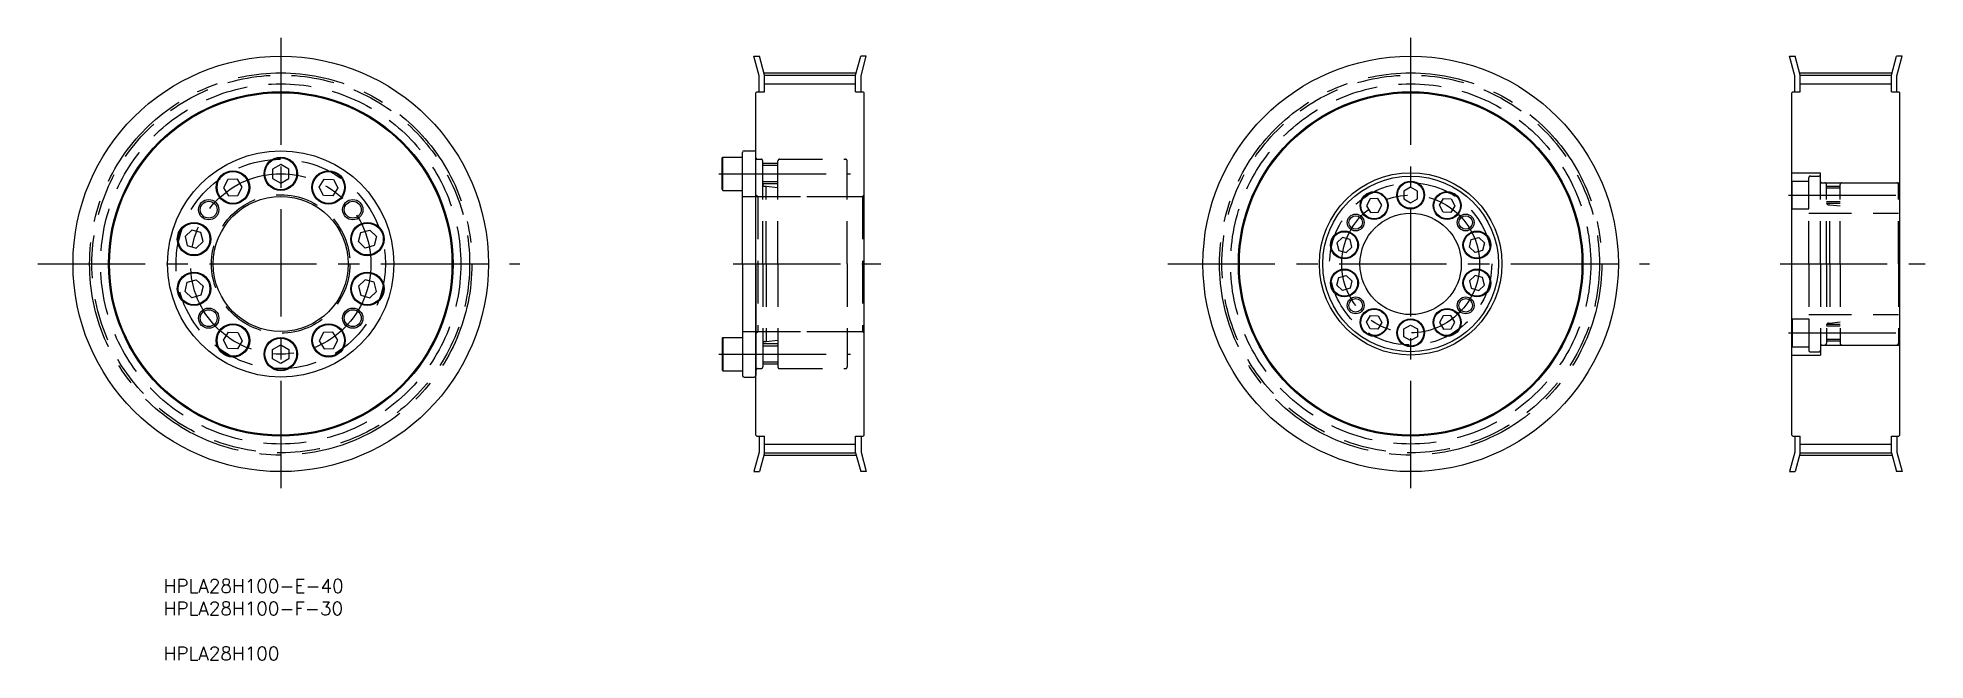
# Model space of a CAD drawing. Extents: x -22 to 537, y -15 to 169.
import ezdxf

# ---------------------------------------------------------------- set-up
doc = ezdxf.new("R2010")
doc.units = 0
doc.linetypes.add('CENTER', pattern=[50.8, 31.75, -6.35, 6.35, -6.35])
doc.linetypes.add('DASHED', pattern=[19.05, 12.7, -6.35])
doc.layers.get('0').update_dxf_attribs({"linetype": 'CONTINUOUS'})
doc.layers.add('CENTER', color=1, linetype='CENTER')
doc.styles.add('MISUMI', font='txt.shx')

# ---------------------------------------------------------------- blocks, each defined once
blk = doc.blocks.new('*U6')
at = {"color": 7, "linetype": 'CONTINUOUS', "style": 'MISUMI'}
for s, p in [('HPLA28H100-E-40', (15.05, 4.8)), ('HPLA28H100-F-30', (15.05, -1.87)), ('HPLA28H100', (15.05, -15.2))]:
    blk.add_text(s, height=4, dxfattribs=at).set_placement(p)

msp = doc.modelspace()

# ---------------------------------------------------------------- linework, layer by layer
at = {"color": 7, "linetype": 'CONTINUOUS'}
for p, q in [((191.33, 157.84), (189.78, 163.64)), ((189.78, 163.64), (191.43, 163.64)), ((192.93, 158.05), (191.43, 163.64)), ((219.93, 158.05), (221.43, 163.64)), ((223.09, 163.64), (221.43, 163.64)), ((221.53, 157.84), (223.09, 163.64)), ((498.01, 157.84), (496.46, 163.64)), ((496.46, 163.64), (498.12, 163.64)), ((499.61, 158.05), (498.12, 163.64)), ((526.61, 158.05), (528.11, 163.64)), ((529.77, 163.64), (528.11, 163.64)), ((528.21, 157.84), (529.77, 163.64)), ((191.33, 153.14), (191.33, 157.84)), ((192.93, 158.05), (219.93, 158.05)), ((192.93, 153.14), (192.93, 158.05)), ((219.93, 153.14), (219.93, 158.05)), ((221.53, 153.14), (221.53, 157.84)), ((498.01, 153.14), (498.01, 157.84)), ((499.61, 158.05), (526.61, 158.05)), ((499.61, 153.14), (499.61, 158.05)), ((526.61, 153.14), (526.61, 158.05)), ((528.21, 153.14), (528.21, 157.84)), ((190.43, 152.84), (190.73, 153.14)), ((190.43, 51.44), (190.43, 152.84)), ((190.73, 153.14), (192.93, 153.14)), ((219.93, 153.14), (222.13, 153.14)), ((222.43, 152.84), (222.13, 153.14)), ((222.43, 51.44), (222.43, 152.84)), ((497.11, 152.84), (497.41, 153.14)), ((497.11, 51.44), (497.11, 152.84)), ((497.41, 153.14), (499.61, 153.14)), ((526.61, 153.14), (528.81, 153.14)), ((529.11, 152.84), (528.81, 153.14)), ((529.11, 51.44), (529.11, 152.84)), ((186.43, 102.14), (186.43, 135.14)), ((186.93, 135.64), (189.93, 135.64)), ((190.43, 102.14), (190.43, 135.14)), ((49.73, 131.62), (47.33, 130.23)), ((47.33, 130.23), (47.33, 127.46)), ((52.13, 130.23), (49.73, 131.62)), ((50.93, 130.92), (50.93, 130.92)), ((51.53, 130.58), (51.53, 130.58)), ((52.13, 127.46), (52.13, 130.23)), ((180.43, 133.55), (180.57, 133.79)), ((180.43, 124.14), (180.43, 133.55)), ((180.57, 133.79), (186.43, 133.79)), ((180.57, 123.89), (180.57, 133.79)), ((186.43, 123.89), (186.43, 133.79)), ((186.43, 125.84), (186.43, 131.84)), ((34.11, 127.14), (32.81, 124.69)), ((32.81, 124.69), (34.28, 122.34)), ((36.88, 127.23), (34.11, 127.14)), ((38.35, 124.88), (36.88, 127.23)), ((37.05, 122.44), (38.35, 124.88)), ((47.33, 127.46), (49.73, 126.07)), ((49.73, 126.07), (52.13, 127.46)), ((61.11, 124.88), (62.58, 127.23)), ((62.41, 122.44), (61.11, 124.88)), ((62.58, 127.23), (65.35, 127.14)), ((66.65, 124.69), (65.18, 122.34)), ((65.35, 127.14), (66.65, 124.69)), ((180.43, 124.14), (180.57, 123.89)), ((180.57, 123.89), (186.43, 123.89)), ((384.26, 124.85), (382.26, 123.7)), ((382.26, 123.7), (382.26, 121.39)), ((386.26, 123.7), (384.26, 124.85)), ((386.26, 121.39), (386.26, 123.7)), ((34.28, 122.34), (37.05, 122.44)), ((65.18, 122.34), (62.41, 122.44)), ((372.23, 121.4), (371.14, 119.36)), ((371.14, 119.36), (372.37, 117.41)), ((374.53, 121.48), (372.23, 121.4)), ((372.37, 117.41), (374.67, 117.49)), ((375.76, 119.53), (374.53, 121.48)), ((374.67, 117.49), (375.76, 119.53)), ((382.26, 121.39), (384.26, 120.24)), ((384.26, 120.24), (386.26, 121.39)), ((392.76, 119.53), (393.99, 121.48)), ((393.85, 117.49), (392.76, 119.53)), ((396.15, 117.41), (393.85, 117.49)), ((393.99, 121.48), (396.29, 121.4)), ((397.38, 119.36), (396.15, 117.41)), ((396.29, 121.4), (397.38, 119.36)), ((23.39, 112.19), (21.4, 110.27)), ((26.06, 111.43), (23.39, 112.19)), ((73.4, 111.43), (76.06, 112.19)), ((76.06, 112.19), (78.06, 110.27)), ((21.4, 110.27), (22.07, 107.58)), ((22.07, 107.58), (24.73, 106.82)), ((24.73, 106.82), (26.73, 108.74)), ((26.73, 108.74), (26.06, 111.43)), ((72.73, 108.74), (73.4, 111.43)), ((74.72, 106.82), (72.73, 108.74)), ((77.39, 107.58), (74.72, 106.82)), ((78.06, 110.27), (77.39, 107.58)), ((364.09, 110.01), (362.43, 108.4)), ((362.43, 108.4), (362.99, 106.16)), ((366.31, 109.37), (364.09, 110.01)), ((365.21, 105.53), (366.87, 107.13)), ((366.87, 107.13), (366.31, 109.37)), ((401.65, 107.13), (402.21, 109.37)), ((403.31, 105.53), (401.65, 107.13)), ((402.21, 109.37), (404.43, 110.01)), ((404.43, 110.01), (406.09, 108.4)), ((406.09, 108.4), (405.53, 106.16)), ((186.43, 102.14), (186.43, 69.14)), ((190.43, 102.14), (190.43, 69.14)), ((362.99, 106.16), (365.21, 105.53)), ((405.53, 106.16), (403.31, 105.53)), ((21.4, 94.02), (22.07, 96.71)), ((22.07, 96.71), (24.73, 97.47)), ((24.73, 97.47), (26.73, 95.55)), ((26.73, 95.55), (26.06, 92.86)), ((74.72, 97.47), (72.73, 95.55)), ((72.73, 95.55), (73.4, 92.86)), ((77.39, 96.71), (74.72, 97.47)), ((78.06, 94.02), (77.39, 96.71)), ((362.43, 95.88), (362.99, 98.13)), ((364.09, 94.28), (362.43, 95.88)), ((362.99, 98.13), (365.21, 98.76)), ((365.21, 98.76), (366.87, 97.16)), ((366.87, 97.16), (366.31, 94.92)), ((403.31, 98.76), (401.65, 97.16)), ((401.65, 97.16), (402.21, 94.92)), ((405.53, 98.13), (403.31, 98.76)), ((404.43, 94.28), (406.09, 95.88)), ((406.09, 95.88), (405.53, 98.13)), ((23.39, 92.1), (21.4, 94.02)), ((26.06, 92.86), (23.39, 92.1)), ((73.4, 92.86), (76.06, 92.1)), ((76.06, 92.1), (78.06, 94.02)), ((366.31, 94.92), (364.09, 94.28)), ((402.21, 94.92), (404.43, 94.28)), ((371.14, 84.92), (372.37, 86.88)), ((372.23, 82.89), (371.14, 84.92)), ((372.37, 86.88), (374.67, 86.8)), ((375.76, 84.76), (374.53, 82.81)), ((374.67, 86.8), (375.76, 84.76)), ((382.26, 82.9), (384.26, 84.05)), ((384.26, 84.05), (386.26, 82.9)), ((393.85, 86.8), (392.76, 84.76)), ((392.76, 84.76), (393.99, 82.81)), ((396.15, 86.88), (393.85, 86.8)), ((397.38, 84.92), (396.15, 86.88)), ((396.29, 82.89), (397.38, 84.92)), ((32.81, 79.6), (34.28, 81.95)), ((34.11, 77.15), (32.81, 79.6)), ((34.28, 81.95), (37.05, 81.85)), ((38.35, 79.4), (36.88, 77.05)), ((37.05, 81.85), (38.35, 79.4)), ((62.41, 81.85), (61.11, 79.4)), ((61.11, 79.4), (62.58, 77.05)), ((65.18, 81.95), (62.41, 81.85)), ((66.65, 79.6), (65.18, 81.95)), ((65.35, 77.15), (66.65, 79.6)), ((180.43, 80.15), (180.57, 80.39)), ((180.43, 80.15), (180.43, 70.74)), ((180.57, 80.39), (186.43, 80.39)), ((180.57, 80.39), (180.57, 70.49)), ((186.43, 80.39), (186.43, 70.49)), ((186.43, 78.44), (186.43, 72.44)), ((374.53, 82.81), (372.23, 82.89)), ((382.26, 80.59), (382.26, 82.9)), ((384.26, 79.44), (382.26, 80.59)), ((386.26, 80.59), (384.26, 79.44)), ((386.26, 82.9), (386.26, 80.59)), ((393.99, 82.81), (396.29, 82.89)), ((36.88, 77.05), (34.11, 77.15)), ((47.33, 76.83), (49.73, 78.22)), ((47.33, 74.06), (47.33, 76.83)), ((49.73, 72.67), (47.33, 74.06)), ((49.73, 78.22), (52.13, 76.83)), ((52.13, 74.06), (49.73, 72.67)), ((52.13, 76.83), (52.13, 74.06)), ((62.58, 77.05), (65.35, 77.15)), ((180.43, 70.74), (180.57, 70.49)), ((180.57, 70.49), (186.43, 70.49)), ((186.93, 68.64), (189.93, 68.64)), ((190.43, 51.44), (190.73, 51.14)), ((190.73, 51.14), (192.93, 51.14)), ((191.33, 51.14), (191.33, 46.45)), ((192.93, 46.23), (192.93, 51.14)), ((219.93, 51.14), (222.13, 51.14)), ((219.93, 46.23), (219.93, 51.14)), ((221.53, 51.14), (221.53, 46.45)), ((222.13, 51.14), (222.43, 51.44)), ((497.11, 51.44), (497.41, 51.14)), ((497.41, 51.14), (499.61, 51.14)), ((498.01, 51.14), (498.01, 46.44)), ((499.61, 46.23), (499.61, 51.14)), ((526.61, 51.14), (528.81, 51.14)), ((526.61, 46.23), (526.61, 51.14)), ((528.21, 51.14), (528.21, 46.44)), ((528.81, 51.14), (529.11, 51.44)), ((191.33, 46.45), (189.78, 40.64)), ((192.93, 46.23), (191.43, 40.64)), ((192.93, 46.23), (219.93, 46.23)), ((219.93, 46.23), (221.43, 40.64)), ((221.53, 46.45), (223.09, 40.64)), ((498.01, 46.44), (496.46, 40.64)), ((499.61, 46.23), (498.12, 40.64)), ((499.61, 46.23), (526.61, 46.23)), ((526.61, 46.23), (528.11, 40.64)), ((528.21, 46.44), (529.77, 40.64)), ((189.78, 40.64), (191.43, 40.64)), ((223.09, 40.64), (221.43, 40.64)), ((496.46, 40.64), (498.12, 40.64)), ((529.77, 40.64), (528.11, 40.64))]:
    msp.add_line(p, q, dxfattribs=at)
at = {"color": 3, "linetype": 'CONTINUOUS'}
for p, q in [((192.93, 155.46), (219.93, 155.46)), ((499.61, 155.46), (526.61, 155.46)), ((192.93, 48.82), (219.93, 48.82)), ((499.61, 48.82), (526.61, 48.82))]:
    msp.add_line(p, q, dxfattribs=at)
at = {"color": 3, "linetype": 'DASHED'}
for p, q in [((190.84, 133.14), (191.93, 133.14)), ((192.43, 102.14), (192.43, 132.64)), ((196.93, 131.84), (192.43, 131.84)), ((196.93, 131.24), (192.43, 131.24)), ((196.93, 102.14), (196.93, 132.64)), ((197.43, 133.14), (216.93, 133.14)), ((217.43, 102.14), (217.43, 132.64)), ((497.11, 129.14), (505.61, 129.14)), ((505.61, 126.14), (505.61, 129.14)), ((196.93, 126.44), (192.43, 126.44)), ((196.93, 125.84), (192.43, 125.84)), ((193.03, 125.14), (193.43, 125.14)), ((193.43, 102.14), (193.43, 125.14)), ((193.43, 125.14), (196.93, 124.76)), ((497.11, 126.47), (497.23, 126.67)), ((497.11, 118.62), (497.11, 126.47)), ((497.23, 118.42), (497.23, 126.67)), ((497.23, 126.67), (502.11, 126.67)), ((502.11, 102.14), (502.11, 127.64)), ((502.11, 118.42), (502.11, 126.67)), ((502.11, 120.04), (502.11, 125.04)), ((502.61, 128.14), (505.11, 128.14)), ((505.61, 102.14), (505.61, 127.64)), ((505.61, 126.14), (529.11, 126.14)), ((506.02, 126.14), (506.91, 126.14)), ((507.41, 102.14), (507.41, 125.64)), ((511.41, 125.04), (507.41, 125.04)), ((511.41, 124.54), (507.41, 124.54)), ((511.41, 102.14), (511.41, 125.64)), ((511.91, 126.14), (528.21, 126.14)), ((528.71, 102.14), (528.71, 125.64)), ((186.43, 122.14), (217.43, 122.14)), ((190.43, 122.64), (190.93, 122.14)), ((190.93, 122.14), (221.93, 122.14)), ((190.93, 122.14), (190.93, 82.14)), ((222.43, 122.64), (221.93, 122.14)), ((221.93, 122.14), (221.93, 82.14)), ((497.11, 118.62), (497.23, 118.42)), ((497.23, 118.42), (502.11, 118.42)), ((511.41, 120.54), (507.41, 120.54)), ((511.41, 120.04), (507.41, 120.04)), ((508.01, 119.67), (508.41, 119.67)), ((508.41, 102.14), (508.41, 119.67)), ((508.41, 119.67), (511.41, 119.33)), ((502.11, 117.14), (528.71, 117.14)), ((502.11, 114.89), (502.11, 114.89)), ((502.11, 108.52), (502.11, 108.52)), ((192.43, 102.14), (192.43, 71.64)), ((193.43, 102.14), (193.43, 79.14)), ((196.93, 102.14), (196.93, 71.64)), ((217.43, 102.14), (217.43, 71.64)), ((502.11, 102.14), (502.11, 76.64)), ((505.61, 102.14), (505.61, 76.64)), ((507.41, 102.14), (507.41, 78.64)), ((508.41, 102.14), (508.41, 84.62)), ((511.41, 102.14), (511.41, 78.64)), ((528.71, 102.14), (528.71, 78.64)), ((497.11, 85.67), (497.23, 85.87)), ((497.11, 85.67), (497.11, 77.82)), ((497.23, 85.87), (497.23, 77.62)), ((497.23, 85.87), (502.11, 85.87)), ((502.11, 87.14), (528.71, 87.14)), ((502.11, 85.87), (502.11, 77.62)), ((502.11, 84.24), (502.11, 79.24)), ((511.41, 84.24), (507.41, 84.24)), ((508.01, 84.62), (508.41, 84.62)), ((508.41, 84.62), (511.41, 84.96)), ((186.43, 82.14), (217.43, 82.14)), ((190.43, 81.64), (190.93, 82.14)), ((190.93, 82.14), (221.93, 82.14)), ((196.93, 78.44), (192.43, 78.44)), ((193.03, 79.14), (193.43, 79.14)), ((193.43, 79.14), (196.93, 79.53)), ((222.43, 81.64), (221.93, 82.14)), ((511.41, 83.74), (507.41, 83.74)), ((511.41, 79.74), (507.41, 79.74)), ((511.41, 79.24), (507.41, 79.24)), ((196.93, 77.84), (192.43, 77.84)), ((196.93, 73.04), (192.43, 73.04)), ((497.11, 77.82), (497.23, 77.62)), ((497.11, 75.14), (505.61, 75.14)), ((497.23, 77.62), (502.11, 77.62)), ((502.61, 76.14), (505.11, 76.14)), ((505.61, 78.14), (505.61, 75.14)), ((505.61, 78.14), (529.11, 78.14)), ((506.02, 78.14), (506.91, 78.14)), ((511.91, 78.14), (528.21, 78.14)), ((190.84, 71.14), (191.93, 71.14)), ((196.93, 72.44), (192.43, 72.44)), ((197.43, 71.14), (216.93, 71.14))]:
    msp.add_line(p, q, dxfattribs=at)
at = {"color": 7, "linetype": 'CONTINUOUS'}
for centre, radius in [((49.73, 102.14), 61.5), ((384.26, 102.14), 61.5), ((49.73, 102.14), 51), ((49.73, 102.14), 50.7), ((384.26, 102.14), 51), ((384.26, 102.14), 50.7), ((49.73, 102.14), 33.5), ((35.58, 124.79), 4.95), ((35.58, 124.79), 4.71), ((49.73, 128.84), 4.95), ((49.73, 128.84), 4.71), ((63.88, 124.79), 4.95), ((63.88, 124.79), 4.71), ((384.26, 102.14), 27), ((384.26, 102.14), 26), ((373.45, 119.44), 4.12), ((373.45, 119.44), 3.92), ((384.26, 122.54), 4.12), ((384.26, 122.54), 3.92), ((395.07, 119.44), 4.12), ((395.07, 119.44), 3.92), ((28.4, 118.21), 2.5), ((49.73, 102.14), 20), ((71.05, 118.21), 2.5), ((24.06, 109.5), 4.95), ((24.06, 109.5), 4.71), ((75.39, 109.5), 4.95), ((75.39, 109.5), 4.71), ((364.65, 107.77), 4.12), ((367.97, 114.42), 2.5), ((367.97, 114.42), 2), ((384.26, 102.14), 15), ((400.55, 114.42), 2.5), ((400.55, 114.42), 2), ((403.87, 107.77), 4.12), ((364.65, 107.77), 3.92), ((403.87, 107.77), 3.92), ((364.65, 96.52), 4.12), ((403.87, 96.52), 4.12), ((24.06, 94.78), 4.95), ((24.06, 94.78), 4.71), ((75.39, 94.78), 4.95), ((75.39, 94.78), 4.71), ((364.65, 96.52), 3.92), ((403.87, 96.52), 3.92), ((367.97, 89.87), 2.5), ((367.97, 89.87), 2), ((400.55, 89.87), 2.5), ((400.55, 89.87), 2), ((28.4, 86.08), 2.5), ((35.58, 79.5), 4.95), ((35.58, 79.5), 4.71), ((63.88, 79.5), 4.95), ((63.88, 79.5), 4.71), ((71.05, 86.08), 2.5), ((373.45, 84.84), 4.12), ((373.45, 84.84), 3.92), ((384.26, 81.74), 4.12), ((384.26, 81.74), 3.92), ((395.07, 84.84), 4.12), ((395.07, 84.84), 3.92), ((49.73, 75.44), 4.95), ((49.73, 75.44), 4.71)]:
    msp.add_circle(centre, radius, dxfattribs=at)
at = {"color": 3, "linetype": 'DASHED'}
for centre, radius in [((49.73, 102.14), 55.91), ((384.26, 102.14), 55.91), ((49.73, 102.14), 53.32), ((384.26, 102.14), 53.32), ((49.73, 102.14), 31), ((384.26, 102.14), 24), ((49.73, 102.14), 20.5)]:
    msp.add_circle(centre, radius, dxfattribs=at)
at = {"color": 3}
for centre in [(28.4, 118.21), (71.05, 118.21), (28.4, 86.08), (71.05, 86.08)]:
    msp.add_circle(centre, 3, dxfattribs=at)
at = {"color": 7, "linetype": 'CONTINUOUS'}
for centre, start, end in [((186.93, 135.14), 90, 180), ((189.93, 135.14), 0, 90), ((186.93, 69.14), 180, 270), ((189.93, 69.14), 270, 0)]:
    msp.add_arc(centre, 0.5, start, end, dxfattribs=at)
at = {"color": 3, "linetype": 'DASHED'}
for centre, radius, start, end in [((190.84, 133.55), 0.41, 180, 270), ((191.93, 132.64), 0.5, 0, 90), ((197.43, 132.64), 0.5, 90, 180), ((216.93, 132.64), 0.5, 0, 90), ((193.03, 125.74), 0.6, 180, 270), ((502.61, 127.64), 0.5, 90, 180.0009), ((505.11, 127.64), 0.5, 0, 90), ((506.02, 126.55), 0.41, 180, 270), ((506.91, 125.64), 0.5, 0, 90), ((511.91, 125.64), 0.5, 90, 180), ((528.21, 125.64), 0.5, 0, 90), ((508.01, 120.27), 0.6, 180, 270), ((508.01, 84.02), 0.6, 90, 180), ((193.03, 78.54), 0.6, 90, 180), ((506.91, 78.64), 0.5, 270, 0), ((511.91, 78.64), 0.5, 180, 270), ((528.21, 78.64), 0.5, 270, 0), ((502.61, 76.64), 0.5, 179.9991, 270), ((505.11, 76.64), 0.5, 270, 0), ((506.02, 77.73), 0.41, 90, 180), ((190.84, 70.73), 0.41, 90, 180), ((191.93, 71.64), 0.5, 270, 0), ((197.43, 71.64), 0.5, 180, 270), ((216.93, 71.64), 0.5, 270, 0)]:
    msp.add_arc(centre, radius, start, end, dxfattribs=at)
at = {"layer": 'CENTER', "color": 1, "linetype": 'CENTER'}
for p, q in [((49.73, 169.11), (49.73, 31.87)), ((384.26, 169.11), (384.26, 31.87)), ((192.93, 158.74), (219.93, 158.74)), ((499.61, 158.74), (526.61, 158.74)), ((179.43, 128.84), (218.43, 128.84)), ((496.11, 122.54), (529.71, 122.54)), ((-22.21, 102.14), (120.47, 102.14)), ((183.67, 102.14), (227.43, 102.14)), ((312.32, 102.14), (455, 102.14)), ((493.63, 102.14), (536.61, 102.14)), ((496.11, 81.74), (529.71, 81.74)), ((179.43, 75.44), (218.43, 75.44)), ((192.93, 45.55), (219.93, 45.55)), ((499.61, 45.55), (526.61, 45.55))]:
    msp.add_line(p, q, dxfattribs=at)
for centre, radius in [((49.73, 102.14), 56.59), ((384.26, 102.14), 56.59), ((49.73, 102.14), 26.7), ((384.26, 102.14), 20.4)]:
    msp.add_circle(centre, radius, dxfattribs=at)

# ---------------------------------------------------------------- block references
at = {"color": 7, "linetype": 'CONTINUOUS'}
msp.add_blockref('*U6', (0, 0), dxfattribs=at)

doc.saveas('drawing.dxf')
